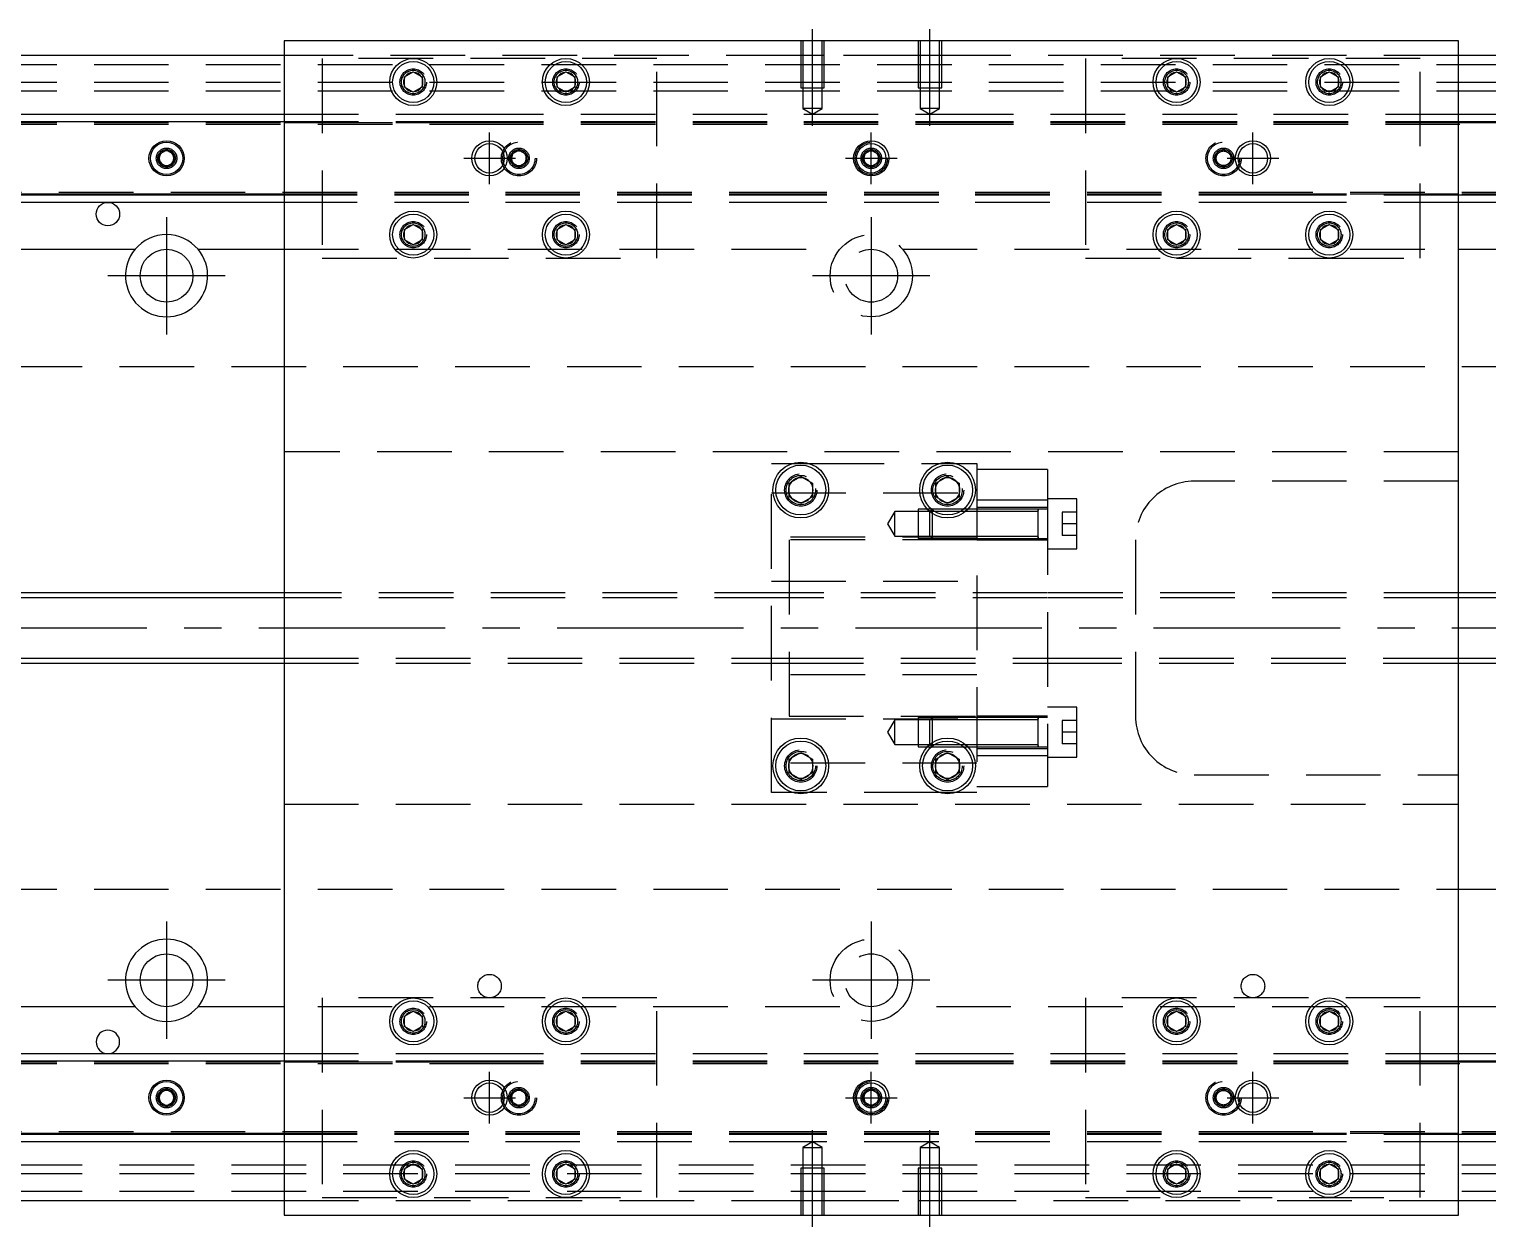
# Model space of a CAD drawing. Extents: x -12 to 911, y -280 to 102.
# Drawn here: x 236.6 to 485, y -102 to 102 of the extents above; entities that cross this region are included whole.
import ezdxf

# ---------------------------------------------------------------- set-up
doc = ezdxf.new("R2010")
doc.units = 0
doc.linetypes.add('CENTER', pattern=[50.8, 31.75, -6.35, 6.35, -6.35])
doc.linetypes.add('DASHED', pattern=[19.05, 12.7, -6.35])
doc.layers.get('0').update_dxf_attribs({"linetype": 'CONTINUOUS'})
doc.layers.add('CENTER', color=1, linetype='CENTER')

msp = doc.modelspace()

# ---------------------------------------------------------------- linework, layer by layer
at = {"color": 7, "linetype": 'CONTINUOUS'}
for p, q in [((480, 100), (280, 100)), ((280, 100), (280, -100)), ((480, -100), (480, 100)), ((280, 97.5), (0, 97.5)), ((760, 97.5), (480, 97.5)), ((300.5, 93.866026), (302, 94.73205)), ((302, 94.73205), (303.5, 93.866026)), ((326.5, 93.866026), (328, 94.73205)), ((328, 94.73205), (329.5, 93.866026)), ((430.5, 93.866026), (432, 94.73205)), ((432, 94.73205), (433.5, 93.866026)), ((456.5, 93.866026), (458, 94.73205)), ((458, 94.73205), (459.5, 93.866026)), ((300.5, 92.133974), (300.5, 93.866026)), ((302, 91.26795), (300.5, 92.133974)), ((303.5, 92.133974), (302, 91.26795)), ((303.5, 93.866026), (303.5, 92.133974)), ((326.5, 92.133974), (326.5, 93.866026)), ((328, 91.26795), (326.5, 92.133974)), ((329.5, 92.133974), (328, 91.26795)), ((329.5, 93.866026), (329.5, 92.133974)), ((430.5, 92.133974), (430.5, 93.866026)), ((432, 91.26795), (430.5, 92.133974)), ((433.5, 92.133974), (432, 91.26795)), ((433.5, 93.866026), (433.5, 92.133974)), ((456.5, 92.133974), (456.5, 93.866026)), ((458, 91.26795), (456.5, 92.133974)), ((459.5, 92.133974), (458, 91.26795)), ((459.5, 93.866026), (459.5, 92.133974)), ((0, 87.5), (280, 87.5)), ((480, 87.5), (760, 87.5)), ((0, 86.247728), (280, 86.247728)), ((480, 86.247728), (760, 86.247728)), ((258.75, 80.721688), (260, 81.443376)), ((258.75, 79.278312), (258.75, 80.721688)), ((260, 81.443376), (261.25, 80.721688)), ((261.25, 80.721688), (261.25, 79.278312)), ((260, 78.556624), (258.75, 79.278312)), ((261.25, 79.278312), (260, 78.556624)), ((280, 73.752272), (0, 73.752272)), ((280, 72.5), (0, 72.5)), ((760, 73.752272), (480, 73.752272)), ((760, 72.5), (480, 72.5)), ((300.5, 67.866026), (302, 68.73205)), ((300.5, 66.133974), (300.5, 67.866026)), ((302, 68.73205), (303.5, 67.866026)), ((303.5, 67.866026), (303.5, 66.133974)), ((326.5, 67.866026), (328, 68.73205)), ((326.5, 66.133974), (326.5, 67.866026)), ((328, 68.73205), (329.5, 67.866026)), ((329.5, 67.866026), (329.5, 66.133974)), ((430.5, 67.866026), (432, 68.73205)), ((430.5, 66.133974), (430.5, 67.866026)), ((432, 68.73205), (433.5, 67.866026)), ((433.5, 67.866026), (433.5, 66.133974)), ((456.5, 67.866026), (458, 68.73205)), ((456.5, 66.133974), (456.5, 67.866026)), ((458, 68.73205), (459.5, 67.866026)), ((459.5, 67.866026), (459.5, 66.133974)), ((302, 65.26795), (300.5, 66.133974)), ((303.5, 66.133974), (302, 65.26795)), ((328, 65.26795), (326.5, 66.133974)), ((329.5, 66.133974), (328, 65.26795)), ((432, 65.26795), (430.5, 66.133974)), ((433.5, 66.133974), (432, 65.26795)), ((458, 65.26795), (456.5, 66.133974)), ((459.5, 66.133974), (458, 65.26795)), ((145.361903, 64.5), (254.638097, 64.5)), ((265.361903, 64.5), (280, 64.5)), ((480, 64.5), (494.638097, 64.5)), ((366, 24.6547), (368, 25.809402)), ((368, 25.809402), (370, 24.6547)), ((391, 24.6547), (393, 25.809402)), ((393, 25.809402), (395, 24.6547)), ((366, 22.3453), (366, 24.6547)), ((370, 24.6547), (370, 22.3453)), ((391, 22.3453), (391, 24.6547)), ((395, 24.6547), (395, 22.3453)), ((368, 21.190598), (366, 22.3453)), ((370, 22.3453), (368, 21.190598)), ((393, 21.190598), (391, 22.3453)), ((395, 22.3453), (393, 21.190598)), ((408.4, 15.253516), (408.4, 15.254372)), ((280, 6), (60.5, 6)), ((705, 6), (480, 6)), ((60.5, -6), (280, -6)), ((480, -6), (705, -6)), ((408.4, -15.65352), (408.4, -15.253516)), ((408.4, -20.253526), (408.4, -19.85352)), ((366, -22.3453), (368, -21.190598)), ((366, -24.6547), (366, -22.3453)), ((368, -21.190598), (370, -22.3453)), ((370, -22.3453), (370, -24.6547)), ((391, -22.3453), (393, -21.190598)), ((391, -24.6547), (391, -22.3453)), ((393, -21.190598), (395, -22.3453)), ((395, -22.3453), (395, -24.6547)), ((368, -25.809402), (366, -24.6547)), ((370, -24.6547), (368, -25.809402)), ((393, -25.809402), (391, -24.6547)), ((395, -24.6547), (393, -25.809402)), ((254.638097, -64.5), (145.361903, -64.5)), ((280, -64.5), (265.361903, -64.5)), ((494.638097, -64.5), (480, -64.5)), ((300.5, -66.133974), (302, -65.26795)), ((300.5, -67.866026), (300.5, -66.133974)), ((302, -65.26795), (303.5, -66.133974)), ((303.5, -66.133974), (303.5, -67.866026)), ((326.5, -66.133974), (328, -65.26795)), ((326.5, -67.866026), (326.5, -66.133974)), ((328, -65.26795), (329.5, -66.133974)), ((329.5, -66.133974), (329.5, -67.866026)), ((430.5, -66.133974), (432, -65.26795)), ((430.5, -67.866026), (430.5, -66.133974)), ((432, -65.26795), (433.5, -66.133974)), ((433.5, -66.133974), (433.5, -67.866026)), ((456.5, -66.133974), (458, -65.26795)), ((456.5, -67.866026), (456.5, -66.133974)), ((458, -65.26795), (459.5, -66.133974)), ((459.5, -66.133974), (459.5, -67.866026)), ((302, -68.73205), (300.5, -67.866026)), ((303.5, -67.866026), (302, -68.73205)), ((328, -68.73205), (326.5, -67.866026)), ((329.5, -67.866026), (328, -68.73205)), ((432, -68.73205), (430.5, -67.866026)), ((433.5, -67.866026), (432, -68.73205)), ((458, -68.73205), (456.5, -67.866026)), ((459.5, -67.866026), (458, -68.73205)), ((0, -72.5), (280, -72.5)), ((0, -73.752272), (280, -73.752272)), ((480, -72.5), (760, -72.5)), ((480, -73.752272), (760, -73.752272)), ((258.75, -79.278312), (260, -78.556624)), ((258.75, -80.721688), (258.75, -79.278312)), ((260, -78.556624), (261.25, -79.278312)), ((261.25, -79.278312), (261.25, -80.721688)), ((260, -81.443376), (258.75, -80.721688)), ((261.25, -80.721688), (260, -81.443376)), ((280, -86.247728), (0, -86.247728)), ((760, -86.247728), (480, -86.247728)), ((280, -87.5), (0, -87.5)), ((760, -87.5), (480, -87.5)), ((300.5, -92.133974), (302, -91.26795)), ((302, -91.26795), (303.5, -92.133974)), ((326.5, -92.133974), (328, -91.26795)), ((328, -91.26795), (329.5, -92.133974)), ((430.5, -92.133974), (432, -91.26795)), ((432, -91.26795), (433.5, -92.133974)), ((456.5, -92.133974), (458, -91.26795)), ((458, -91.26795), (459.5, -92.133974)), ((300.5, -93.866026), (300.5, -92.133974)), ((302, -94.73205), (300.5, -93.866026)), ((303.5, -93.866026), (302, -94.73205)), ((303.5, -92.133974), (303.5, -93.866026)), ((326.5, -93.866026), (326.5, -92.133974)), ((328, -94.73205), (326.5, -93.866026)), ((329.5, -93.866026), (328, -94.73205)), ((329.5, -92.133974), (329.5, -93.866026)), ((430.5, -93.866026), (430.5, -92.133974)), ((432, -94.73205), (430.5, -93.866026)), ((433.5, -93.866026), (432, -94.73205)), ((433.5, -92.133974), (433.5, -93.866026)), ((456.5, -93.866026), (456.5, -92.133974)), ((458, -94.73205), (456.5, -93.866026)), ((459.5, -93.866026), (458, -94.73205)), ((459.5, -92.133974), (459.5, -93.866026)), ((0, -97.5), (280, -97.5)), ((480, -97.5), (760, -97.5)), ((280, -100), (480, -100))]:
    msp.add_line(p, q, dxfattribs=at)
at = {"color": 3, "linetype": 'DASHED'}
for p, q in [((368.000006, 100), (368.000006, 92)), ((368.35, 100), (368.35, 92)), ((371.65, 92), (371.65, 100)), ((371.999994, 92), (371.999994, 100)), ((388.000006, 100), (388.000006, 92)), ((388.35, 100), (388.35, 92)), ((391.65, 92), (391.65, 100)), ((391.999994, 92), (391.999994, 100)), ((368.000006, 97.5), (280, 97.5)), ((286.5, 97), (286.5, 63)), ((343.5, 97), (286.5, 97)), ((343.5, 63), (343.5, 97)), ((371.999994, 97.5), (368.000006, 97.5)), ((388.000006, 97.5), (371.999994, 97.5)), ((391.999994, 97.5), (388.000006, 97.5)), ((480, 97.5), (391.999994, 97.5)), ((473.5, 97), (416.5, 97)), ((416.5, 97), (416.5, 63)), ((473.5, 63), (473.5, 97)), ((0, 96), (760, 96)), ((0, 93), (760, 93)), ((300, 93), (300.030168, 93.346066)), ((329.973226, 93.326156), (330, 93)), ((368.000006, 92), (371.999994, 92)), ((368.35, 92), (368.35, 88.5)), ((371.65, 88.5), (371.65, 92)), ((388.000006, 92), (391.999994, 92)), ((388.35, 92), (388.35, 88.5)), ((391.65, 88.5), (391.65, 92)), ((433.973226, 93.326156), (434, 93)), ((456, 93), (456.030168, 93.346066)), ((0, 91.5), (760, 91.5)), ((280, 87.5), (311.5, 87.5)), ((311.5, 87.5), (368.5, 87.5)), ((371.65, 88.5), (368.35, 88.5)), ((368.35, 88.5), (370, 87.547372)), ((368.5, 87.5), (391.5, 87.5)), ((370, 87.547372), (371.65, 88.5)), ((391.65, 88.5), (388.35, 88.5)), ((388.35, 88.5), (390, 87.547372)), ((390, 87.547372), (391.65, 88.5)), ((391.5, 87.5), (448.5, 87.5)), ((448.5, 87.5), (480, 87.5)), ((0, 86.1147), (280, 86.1147)), ((0, 86.1), (311.5, 86.1)), ((0, 85.8), (311.5, 85.8)), ((280, 86.247728), (311.5, 86.247728)), ((280, 86.1147), (311.5, 86.1147)), ((311.5, 86.247728), (368.5, 86.247728)), ((311.5, 86.1147), (368.5, 86.1147)), ((311.5, 86.1), (368.5, 86.1)), ((311.5, 86.1), (368.5, 86.1)), ((311.5, 85.8), (368.5, 85.8)), ((311.5, 85.8), (368.5, 85.8)), ((368.5, 86.247728), (391.5, 86.247728)), ((368.5, 86.1147), (391.5, 86.1147)), ((368.5, 86.1), (391.5, 86.1)), ((368.5, 85.8), (391.5, 85.8)), ((391.5, 86.247728), (448.5, 86.247728)), ((391.5, 86.1147), (448.5, 86.1147)), ((391.5, 86.1), (448.5, 86.1)), ((391.5, 86.1), (448.5, 86.1)), ((391.5, 85.8), (448.5, 85.8)), ((391.5, 85.8), (448.5, 85.8)), ((448.5, 86.247728), (480, 86.247728)), ((448.5, 86.1147), (480, 86.1147)), ((448.5, 86.1), (760, 86.1)), ((448.5, 85.8), (760, 85.8)), ((480, 86.1147), (760, 86.1147)), ((261.477374, 80.25955), (261.5, 80)), ((318.75, 80.721688), (320, 81.443376)), ((318.75, 79.278312), (318.75, 80.721688)), ((320, 81.443376), (321.25, 80.721688)), ((321.25, 80.721688), (321.25, 79.278312)), ((321.477374, 80.25955), (321.5, 80)), ((378.75, 80.721688), (380, 81.443376)), ((378.75, 79.278312), (378.75, 80.721688)), ((380, 81.443376), (381.25, 80.721688)), ((381.25, 80.721688), (381.25, 79.278312)), ((381.477374, 80.25955), (381.5, 80)), ((438.5, 80), (438.52041, 80.24661)), ((438.75, 80.721688), (440, 81.443376)), ((438.75, 79.278312), (438.75, 80.721688)), ((440, 81.443376), (441.25, 80.721688)), ((441.25, 80.721688), (441.25, 79.278312)), ((320, 78.556624), (318.75, 79.278312)), ((321.25, 79.278312), (320, 78.556624)), ((380, 78.556624), (378.75, 79.278312)), ((381.25, 79.278312), (380, 78.556624)), ((440, 78.556624), (438.75, 79.278312)), ((441.25, 79.278312), (440, 78.556624)), ((311.5, 74.2), (0, 74.2)), ((311.5, 73.9), (0, 73.9)), ((280, 73.8853), (0, 73.8853)), ((311.5, 73.8853), (280, 73.8853)), ((311.5, 73.752272), (280, 73.752272)), ((311.5, 72.5), (280, 72.5)), ((368.5, 74.2), (311.5, 74.2)), ((368.5, 73.9), (311.5, 73.9)), ((368.5, 73.8853), (311.5, 73.8853)), ((368.5, 73.752272), (311.5, 73.752272)), ((368.5, 72.5), (311.5, 72.5)), ((391.5, 74.2), (368.5, 74.2)), ((391.5, 73.9), (368.5, 73.9)), ((391.5, 73.8853), (368.5, 73.8853)), ((391.5, 73.752272), (368.5, 73.752272)), ((391.5, 72.5), (368.5, 72.5)), ((448.5, 74.2), (391.5, 74.2)), ((448.5, 73.9), (391.5, 73.9)), ((448.5, 73.8853), (391.5, 73.8853)), ((448.5, 73.752272), (391.5, 73.752272)), ((448.5, 72.5), (391.5, 72.5)), ((760, 74.2), (448.5, 74.2)), ((760, 73.9), (448.5, 73.9)), ((480, 73.8853), (448.5, 73.8853)), ((480, 73.752272), (448.5, 73.752272)), ((480, 72.5), (448.5, 72.5)), ((760, 73.8853), (480, 73.8853)), ((303.973226, 67.326156), (304, 67)), ((326, 67), (326.023172, 67.30356)), ((433.973226, 67.326156), (434, 67)), ((459.973226, 67.326156), (460, 67)), ((280, 64.5), (374.638098, 64.5)), ((286.5, 63), (343.5, 63)), ((385.361903, 64.5), (480, 64.5)), ((416.5, 63), (432, 63)), ((432, 63), (458, 63)), ((458, 63), (473.5, 63)), ((760, 44.5), (0, 44.5)), ((480, 30), (280, 30)), ((363, 28), (366.47931, 28)), ((363, -28), (363, 28)), ((366.47931, 28), (369.52069, 28)), ((369.52069, 28), (391.47931, 28)), ((391.47931, 28), (394.52069, 28)), ((394.52069, 28), (398, 28)), ((398, 28), (398, -28)), ((410, 27), (398, 27)), ((410, 27), (410, 21.748564)), ((480, 25), (435, 25)), ((363, 23), (398, 23)), ((370.483582, 23.786038), (370.5, 23.5)), ((395.483582, 23.786038), (395.5, 23.5)), ((388, 20.253516), (388, 15.253526)), ((389.532604, 20.253516), (388, 20.253516)), ((390.25722, 20.253516), (389.532604, 20.253516)), ((390.33547, 20.18899), (390, 19.85352)), ((390.39998, 20.253516), (390.25722, 20.253516)), ((390.4, 20.25352), (390.33547, 20.18899)), ((395.74278, 20.253516), (390.399994, 20.253516)), ((390.4, 20.25352), (390.4, 20.13808)), ((395.742786, 20.25352), (390.4, 20.25352)), ((390.4, 20.13808), (390.4, 19.524764)), ((396.467396, 20.253516), (395.74278, 20.253516)), ((396.467402, 20.25352), (395.742786, 20.25352)), ((398, 20.253516), (396.467396, 20.253516)), ((398, 20.25352), (396.467402, 20.25352)), ((410, 21.748564), (398, 21.748564)), ((410, 20.50352), (398, 20.50352)), ((408.405, 20.25352), (398.00002, 20.25352)), ((410, 20.25352), (408.395, 20.25352)), ((408.4, 19.996122), (408.4, 20.25352)), ((408.4, 20.25352), (408.4, 19.996072)), ((408.4, 15.51097), (408.4, 19.996122)), ((415, 22.00352), (410, 22.00352)), ((410, 21.748564), (410, -21.748564)), ((415, 13.50352), (415, 22.00352)), ((384, 19.85352), (382.787564, 17.75352)), ((382.787564, 17.75352), (384, 15.65352)), ((384, 15.65352), (384, 19.85352)), ((388, 19.85352), (384, 19.85352)), ((389.99998, 19.85352), (388, 19.85352)), ((390, 19.81727), (390, 19.85352)), ((390.816954, 19.85352), (390, 19.85352)), ((390, 15.65352), (390, 19.81727)), ((390.4, 19.524764), (390.4, 15.25352)), ((395.183046, 19.85352), (390.816954, 19.85352)), ((396.04396, 19.85352), (395.183046, 19.85352)), ((398, 19.85352), (396.04396, 19.85352)), ((408.4, 19.85352), (398.00002, 19.85352)), ((412.5, 19.75352), (412.5, 17.75352)), ((415, 19.75352), (412.5, 19.75352)), ((412.5, 17.75352), (412.5, 15.75352)), ((415, 17.75352), (412.5, 17.75352)), ((398, 15.5), (363, 15.5)), ((366, 15), (366, -15)), ((398, 15), (366, 15)), ((384, 15.65352), (388, 15.65352)), ((388, 15.65352), (389.99998, 15.65352)), ((388, 15.253526), (390.39998, 15.253526)), ((390, 15.65352), (390.4, 15.25352)), ((390, 15.65352), (398, 15.65352)), ((390.4, 15.253526), (398, 15.253526)), ((390.4, 15.25352), (398, 15.25352)), ((398, 15.00352), (410, 15.00352)), ((398.00002, 15.65352), (408.4, 15.65352)), ((398.00002, 15.25352), (408.405, 15.25352)), ((408.395, 15.25352), (410, 15.25352)), ((408.4, 15.510988), (408.4, 15.25352)), ((408.4, 15.25352), (408.4, 15.51097)), ((415, 15.75352), (412.5, 15.75352)), ((425, 15), (425, -15)), ((410, 13.50352), (415, 13.50352)), ((363, 8), (398, 8)), ((365.99998, 6), (280, 6)), ((365.99998, 5.125), (280, 5.125)), ((410, 6), (366, 6)), ((410, 5.125), (366, 5.125)), ((480, 6), (410.00002, 6)), ((480, 5.125), (410.00002, 5.125)), ((280, -5.125), (365.99998, -5.125)), ((280, -6), (365.99998, -6)), ((366, -5.125), (410, -5.125)), ((366, -6), (410, -6)), ((410.00002, -5.125), (480, -5.125)), ((410.00002, -6), (480, -6)), ((398, -8), (363, -8)), ((415, -13.50352), (410, -13.50352)), ((415, -22.00352), (415, -13.50352)), ((363, -15.5), (398, -15.5)), ((366, -15), (398, -15)), ((384, -15.65352), (382.787564, -17.75352)), ((384, -19.85352), (384, -15.65352)), ((388, -15.65352), (384, -15.65352)), ((388, -15.253526), (388, -20.253516)), ((390.39998, -15.253526), (388, -15.253526)), ((389.99998, -15.65352), (388, -15.65352)), ((390.4, -15.25352), (390, -15.65352)), ((390, -19.81727), (390, -15.65352)), ((398, -15.65352), (390, -15.65352)), ((390.4, -15.25352), (390.4, -19.524764)), ((398, -15.25352), (390.4, -15.25352)), ((398, -15.253526), (390.4, -15.253526)), ((410, -15.00352), (398, -15.00352)), ((408.405, -15.25352), (398.00002, -15.25352)), ((408.4, -15.65352), (398.00002, -15.65352)), ((410, -15.25352), (408.395, -15.25352)), ((408.4, -15.51092), (408.4, -15.25352)), ((408.4, -15.25352), (408.4, -15.51097)), ((408.4, -19.996072), (408.4, -15.51092)), ((412.5, -15.75352), (412.5, -17.75352)), ((415, -15.75352), (412.5, -15.75352)), ((382.787564, -17.75352), (384, -19.85352)), ((384, -19.85352), (388, -19.85352)), ((388, -19.85352), (389.99998, -19.85352)), ((390, -19.85352), (390, -19.81727)), ((390, -19.85352), (390.816954, -19.85352)), ((390, -19.85352), (390.33547, -20.18899)), ((390.4, -19.524764), (390.4, -20.13808)), ((390.816954, -19.85352), (395.183046, -19.85352)), ((395.183046, -19.85352), (396.04396, -19.85352)), ((396.04396, -19.85352), (398, -19.85352)), ((398.00002, -19.85352), (408.4, -19.85352)), ((412.5, -17.75352), (412.5, -19.75352)), ((415, -17.75352), (412.5, -17.75352)), ((415, -19.75352), (412.5, -19.75352)), ((388, -20.253516), (389.532604, -20.253516)), ((389.532604, -20.253516), (390.25722, -20.253516)), ((390.25722, -20.253516), (390.39998, -20.253516)), ((390.33547, -20.18899), (390.4, -20.25352)), ((390.399994, -20.253516), (395.74278, -20.253516)), ((390.4, -20.13808), (390.4, -20.25352)), ((390.4, -20.25352), (395.742786, -20.25352)), ((395.74278, -20.253516), (396.467396, -20.253516)), ((395.742786, -20.25352), (396.467402, -20.25352)), ((396.467396, -20.253516), (398, -20.253516)), ((396.467402, -20.25352), (398, -20.25352)), ((398, -20.50352), (410, -20.50352)), ((410, -21.748564), (398, -21.748564)), ((410, -21.748564), (398, -21.748564)), ((398.00002, -20.25352), (408.405, -20.25352)), ((408.395, -20.25352), (410, -20.25352)), ((408.4, -19.996054), (408.4, -20.25352)), ((408.4, -20.25352), (408.4, -19.996072)), ((410, -21.748564), (410, -27)), ((410, -22.00352), (415, -22.00352)), ((398, -23), (363, -23)), ((365.5, -23.5), (365.518502, -23.196412)), ((390.5, -23.5), (390.518502, -23.196412)), ((398, -27), (410, -27)), ((435, -25), (480, -25)), ((366.47931, -28), (363, -28)), ((369.52069, -28), (366.47931, -28)), ((391.47931, -28), (369.52069, -28)), ((394.52069, -28), (391.47931, -28)), ((398, -28), (394.52069, -28)), ((280, -30), (480, -30)), ((0, -44.5), (760, -44.5)), ((374.638098, -64.5), (280, -64.5)), ((343.5, -63), (286.5, -63)), ((286.5, -63), (286.5, -97)), ((343.5, -97), (343.5, -63)), ((480, -64.5), (385.361902, -64.5)), ((416.5, -63), (416.5, -97)), ((473.5, -63), (416.5, -63)), ((473.5, -97), (473.5, -63)), ((300, -67), (300.030168, -66.653934)), ((329.973226, -66.673844), (330, -67)), ((430, -67), (430.023172, -66.69644)), ((456, -67), (456.030168, -66.653934)), ((0, -73.8853), (280, -73.8853)), ((0, -73.9), (311.5, -73.9)), ((0, -74.2), (311.5, -74.2)), ((280, -72.5), (311.5, -72.5)), ((280, -73.752272), (311.5, -73.752272)), ((280, -73.8853), (311.5, -73.8853)), ((311.5, -72.5), (368.5, -72.5)), ((311.5, -73.752272), (368.5, -73.752272)), ((311.5, -73.8853), (368.5, -73.8853)), ((311.5, -73.9), (368.5, -73.9)), ((311.5, -74.2), (368.5, -74.2)), ((368.5, -72.5), (391.5, -72.5)), ((368.5, -73.752272), (391.5, -73.752272)), ((368.5, -73.8853), (391.5, -73.8853)), ((368.5, -73.9), (391.5, -73.9)), ((368.5, -74.2), (391.5, -74.2)), ((391.5, -72.5), (448.5, -72.5)), ((391.5, -73.752272), (448.5, -73.752272)), ((391.5, -73.8853), (448.5, -73.8853)), ((391.5, -73.9), (448.5, -73.9)), ((391.5, -74.2), (448.5, -74.2)), ((448.5, -72.5), (480, -72.5)), ((448.5, -73.752272), (480, -73.752272)), ((448.5, -73.8853), (480, -73.8853)), ((448.5, -73.9), (760, -73.9)), ((448.5, -74.2), (760, -74.2)), ((480, -73.8853), (760, -73.8853)), ((318.75, -79.278312), (320, -78.556624)), ((318.75, -80.721688), (318.75, -79.278312)), ((320, -78.556624), (321.25, -79.278312)), ((321.25, -79.278312), (321.25, -80.721688)), ((378.75, -79.278312), (380, -78.556624)), ((378.75, -80.721688), (378.75, -79.278312)), ((380, -78.556624), (381.25, -79.278312)), ((381.25, -79.278312), (381.25, -80.721688)), ((438.75, -79.278312), (440, -78.556624)), ((438.75, -80.721688), (438.75, -79.278312)), ((440, -78.556624), (441.25, -79.278312)), ((441.25, -79.278312), (441.25, -80.721688)), ((258.5, -80), (258.516134, -79.78059)), ((318.5, -80), (318.516134, -79.78059)), ((320, -81.443376), (318.75, -80.721688)), ((321.25, -80.721688), (320, -81.443376)), ((378.5, -80), (378.516134, -79.78059)), ((380, -81.443376), (378.75, -80.721688)), ((381.25, -80.721688), (380, -81.443376)), ((438.5, -80), (438.52041, -79.75339)), ((440, -81.443376), (438.75, -80.721688)), ((441.25, -80.721688), (440, -81.443376)), ((311.5, -85.8), (0, -85.8)), ((311.5, -86.1), (0, -86.1)), ((280, -86.1147), (0, -86.1147)), ((311.5, -86.1147), (280, -86.1147)), ((311.5, -86.247728), (280, -86.247728)), ((368.5, -85.8), (311.5, -85.8)), ((368.5, -85.8), (311.5, -85.8)), ((368.5, -86.1), (311.5, -86.1)), ((368.5, -86.1), (311.5, -86.1)), ((368.5, -86.1147), (311.5, -86.1147)), ((368.5, -86.247728), (311.5, -86.247728)), ((391.5, -85.8), (368.5, -85.8)), ((391.5, -86.1), (368.5, -86.1)), ((391.5, -86.1147), (368.5, -86.1147)), ((391.5, -86.247728), (368.5, -86.247728)), ((448.5, -85.8), (391.5, -85.8)), ((448.5, -85.8), (391.5, -85.8)), ((448.5, -86.1), (391.5, -86.1)), ((448.5, -86.1), (391.5, -86.1)), ((448.5, -86.1147), (391.5, -86.1147)), ((448.5, -86.247728), (391.5, -86.247728)), ((760, -85.8), (448.5, -85.8)), ((760, -86.1), (448.5, -86.1)), ((480, -86.1147), (448.5, -86.1147)), ((480, -86.247728), (448.5, -86.247728)), ((760, -86.1147), (480, -86.1147)), ((311.5, -87.5), (280, -87.5)), ((368.5, -87.5), (311.5, -87.5)), ((370, -87.547372), (368.35, -88.5)), ((368.35, -88.5), (370, -88.5)), ((368.35, -88.5), (368.35, -92)), ((391.5, -87.5), (368.5, -87.5)), ((371.65, -88.5), (370, -87.547372)), ((370, -88.5), (371.65, -88.5)), ((371.65, -92), (371.65, -88.5)), ((390, -87.547372), (388.35, -88.5)), ((388.35, -88.5), (390, -88.5)), ((388.35, -88.5), (388.35, -92)), ((391.65, -88.5), (390, -87.547372)), ((390, -88.5), (391.65, -88.5)), ((448.5, -87.5), (391.5, -87.5)), ((391.65, -92), (391.65, -88.5)), ((480, -87.5), (448.5, -87.5)), ((760, -91.5), (0, -91.5)), ((760, -93), (0, -93)), ((303.973226, -92.673844), (304, -93)), ((329.973226, -92.673844), (330, -93)), ((371.999994, -92), (368.000006, -92)), ((368.000006, -92), (368.000006, -100)), ((368.35, -92), (368.35, -100)), ((371.65, -100), (371.65, -92)), ((371.999994, -100), (371.999994, -92)), ((391.999994, -92), (388.000006, -92)), ((388.000006, -92), (388.000006, -100)), ((388.35, -92), (388.35, -100)), ((391.65, -100), (391.65, -92)), ((391.999994, -100), (391.999994, -92)), ((430, -93), (430.023172, -92.69644)), ((459.973226, -92.673844), (460, -93)), ((760, -96), (0, -96)), ((280, -97.5), (368.000006, -97.5)), ((286.5, -97), (343.5, -97)), ((368.000006, -97.5), (371.999994, -97.5)), ((371.999994, -97.5), (388.000006, -97.5)), ((388.000006, -97.5), (391.999994, -97.5)), ((391.999994, -97.5), (480, -97.5)), ((416.5, -97), (473.5, -97))]:
    msp.add_line(p, q, dxfattribs=at)
at = {"color": 3, "linetype": 'CONTINUOUS'}
for p, q in [((280, 5.125), (60.5, 5.125)), ((705, 5.125), (480, 5.125)), ((60.5, -5.125), (280, -5.125)), ((480, -5.125), (705, -5.125))]:
    msp.add_line(p, q, dxfattribs=at)
at = {"color": 7, "linetype": 'CONTINUOUS'}
for centre, radius in [((302, 93), 4), ((328, 93), 4), ((432, 93), 4), ((458, 93), 4), ((302, 93), 3.5), ((328, 93), 3.5), ((432, 93), 3.5), ((458, 93), 3.5), ((260, 80), 3), ((260, 80), 2.75), ((315, 80), 2.5), ((380, 80), 3), ((380, 80), 2.5), ((445, 80), 2.5), ((250, 70.5), 2), ((302, 67), 4), ((302, 67), 3.5), ((328, 67), 4), ((328, 67), 3.5), ((432, 67), 4), ((432, 67), 3.5), ((458, 67), 4), ((458, 67), 3.5), ((260, 60), 4.5), ((368, 23.5), 4.75), ((368, 23.5), 4.25), ((393, 23.5), 4.75), ((393, 23.5), 4.25), ((368, -23.5), 4.75), ((368, -23.5), 4.25), ((393, -23.5), 4.75), ((393, -23.5), 4.25), ((260, -60), 4.5), ((302, -67), 4), ((302, -67), 3.5), ((328, -67), 4), ((328, -67), 3.5), ((432, -67), 4), ((432, -67), 3.5), ((458, -67), 4), ((458, -67), 3.5), ((260, -80), 3), ((380, -80), 3), ((260, -80), 2.75), ((315, -80), 2.5), ((380, -80), 2.5), ((445, -80), 2.5), ((302, -93), 4), ((328, -93), 4), ((432, -93), 4), ((458, -93), 4), ((302, -93), 3.5), ((328, -93), 3.5), ((432, -93), 3.5), ((458, -93), 3.5)]:
    msp.add_circle(centre, radius, dxfattribs=at)
at = {"color": 3, "linetype": 'DASHED'}
for centre, radius in [((302, 93), 2.25), ((302, 93), 2), ((328, 93), 2.25), ((328, 93), 2), ((432, 93), 2.25), ((432, 93), 2), ((458, 93), 2.25), ((458, 93), 2), ((320, 80), 3), ((320, 80), 2.75), ((380, 80), 2.75), ((440, 80), 3), ((440, 80), 2.75), ((260, 80), 1.75), ((260, 80), 1.5), ((320, 80), 1.75), ((320, 80), 1.5), ((380, 80), 1.75), ((380, 80), 1.5), ((440, 80), 1.75), ((440, 80), 1.5), ((440, 80), 1.25), ((302, 67), 2.25), ((302, 67), 2), ((328, 67), 2.25), ((328, 67), 2), ((432, 67), 2.25), ((432, 67), 2), ((458, 67), 2.25), ((458, 67), 2), ((380, 60), 7), ((380, 60), 4.5), ((368, 23.5), 2.75), ((368, 23.5), 2.5), ((393, 23.5), 2.75), ((393, 23.5), 2.5), ((368, -23.5), 2.75), ((368, -23.5), 2.5), ((393, -23.5), 2.75), ((393, -23.5), 2.5), ((380, -60), 7), ((380, -60), 4.5), ((315, -61), 2), ((445, -61), 2), ((302, -67), 2.25), ((302, -67), 2), ((328, -67), 2.25), ((328, -67), 2), ((432, -67), 2.25), ((432, -67), 2), ((458, -67), 2.25), ((458, -67), 2), ((320, -80), 3), ((440, -80), 3), ((260, -80), 1.75), ((260, -80), 1.5), ((320, -80), 2.75), ((320, -80), 1.75), ((320, -80), 1.5), ((380, -80), 2.75), ((380, -80), 1.75), ((380, -80), 1.5), ((440, -80), 2.75), ((440, -80), 1.75), ((440, -80), 1.5), ((440, -80), 1.25), ((302, -93), 2.25), ((302, -93), 2), ((328, -93), 2.25), ((328, -93), 2), ((432, -93), 2.25), ((432, -93), 2), ((458, -93), 2.25), ((458, -93), 2)]:
    msp.add_circle(centre, radius, dxfattribs=at)
at = {"color": 3, "linetype": 'CONTINUOUS'}
for centre in [(315, 80), (445, 80), (315, -80), (445, -80)]:
    msp.add_circle(centre, 3, dxfattribs=at)
at = {"color": 7, "linetype": 'CONTINUOUS'}
for centre, radius, start, end in [((302, 93), 1.65, 95.380023, 144.619977), ((302, 93), 1.65, 84.619977, 95.380023), ((302, 93), 1.65, 35.380023, 84.619977), ((328, 93), 1.65, 95.380023, 144.619977), ((328, 93), 1.65, 84.619977, 95.380023), ((328, 93), 1.65, 35.380023, 84.619977), ((432, 93), 1.65, 95.380023, 144.619977), ((432, 93), 1.65, 84.619977, 95.380023), ((432, 93), 1.65, 35.380023, 84.619977), ((458, 93), 1.65, 95.380023, 144.619977), ((458, 93), 1.65, 84.619977, 95.380023), ((458, 93), 1.65, 35.380023, 84.619977), ((302, 93), 1.65, 155.380023, 180), ((302, 93), 1.65, 180, 204.619977), ((302, 93), 1.65, 144.619977, 155.380023), ((302, 93), 1.65, 204.619977, 215.380023), ((302, 93), 1.65, 215.380023, 264.619977), ((302, 93), 1.65, 275.380023, 324.619977), ((302, 93), 1.65, 24.619977, 35.380023), ((302, 93), 1.65, 324.619977, 335.380023), ((302, 93), 1.65, 335.380023, 24.619977), ((328, 93), 1.65, 155.380023, 180), ((328, 93), 1.65, 180, 204.619977), ((328, 93), 1.65, 144.619977, 155.380023), ((328, 93), 1.65, 204.619977, 215.380023), ((328, 93), 1.65, 215.380023, 264.619977), ((328, 93), 1.65, 275.380023, 324.619977), ((328, 93), 1.65, 24.619977, 35.380023), ((328, 93), 1.65, 324.619977, 335.380023), ((328, 93), 1.65, 335.380023, 24.619977), ((432, 93), 1.65, 155.380023, 180), ((432, 93), 1.65, 180, 204.619977), ((432, 93), 1.65, 144.619977, 155.380023), ((432, 93), 1.65, 204.619977, 215.380023), ((432, 93), 1.65, 215.380023, 264.619977), ((432, 93), 1.65, 275.380023, 324.619977), ((432, 93), 1.65, 24.619977, 35.380023), ((432, 93), 1.65, 324.619977, 335.380023), ((432, 93), 1.65, 335.380023, 24.619977), ((458, 93), 1.65, 155.380023, 180), ((458, 93), 1.65, 180, 204.619977), ((458, 93), 1.65, 144.619977, 155.380023), ((458, 93), 1.65, 204.619977, 215.380023), ((458, 93), 1.65, 215.380023, 264.619977), ((458, 93), 1.65, 275.380023, 324.619977), ((458, 93), 1.65, 24.619977, 35.380023), ((458, 93), 1.65, 324.619977, 335.380023), ((458, 93), 1.65, 335.380023, 24.619977), ((302, 93), 1.65, 264.619977, 275.380023), ((328, 93), 1.65, 264.619977, 275.380023), ((432, 93), 1.65, 264.619977, 275.380023), ((458, 93), 1.65, 264.619977, 275.380023), ((260, 80), 1.25, 120, 180), ((260, 80), 1.25, 180, 240), ((260, 80), 1.25, 60, 120), ((260, 80), 1.25, 0, 60), ((260, 80), 1.25, 300, 0), ((260, 80), 1.25, 240, 300), ((302, 67), 1.65, 155.380023, 180), ((302, 67), 1.65, 144.619977, 155.380023), ((302, 67), 1.65, 95.380023, 144.619977), ((302, 67), 1.65, 84.619977, 95.380023), ((302, 67), 1.65, 35.380023, 84.619977), ((302, 67), 1.65, 24.619977, 35.380023), ((302, 67), 1.65, 335.380023, 24.619977), ((328, 67), 1.65, 155.380023, 180), ((328, 67), 1.65, 144.619977, 155.380023), ((328, 67), 1.65, 95.380023, 144.619977), ((328, 67), 1.65, 84.619977, 95.380023), ((328, 67), 1.65, 35.380023, 84.619977), ((328, 67), 1.65, 24.619977, 35.380023), ((328, 67), 1.65, 335.380023, 24.619977), ((432, 67), 1.65, 155.380023, 180), ((432, 67), 1.65, 144.619977, 155.380023), ((432, 67), 1.65, 95.380023, 144.619977), ((432, 67), 1.65, 84.619977, 95.380023), ((432, 67), 1.65, 35.380023, 84.619977), ((432, 67), 1.65, 24.619977, 35.380023), ((432, 67), 1.65, 335.380023, 24.619977), ((458, 67), 1.65, 155.380023, 180), ((458, 67), 1.65, 144.619977, 155.380023), ((458, 67), 1.65, 95.380023, 144.619977), ((458, 67), 1.65, 84.619977, 95.380023), ((458, 67), 1.65, 35.380023, 84.619977), ((458, 67), 1.65, 24.619977, 35.380023), ((458, 67), 1.65, 335.380023, 24.619977), ((260, 60), 7, 40.005201, 139.994799), ((302, 67), 1.65, 180, 204.619977), ((302, 67), 1.65, 204.619977, 215.380023), ((302, 67), 1.65, 215.380023, 264.619977), ((302, 67), 1.65, 264.619977, 275.380023), ((302, 67), 1.65, 275.380023, 324.619977), ((302, 67), 1.65, 324.619977, 335.380023), ((328, 67), 1.65, 180, 204.619977), ((328, 67), 1.65, 204.619977, 215.380023), ((328, 67), 1.65, 215.380023, 264.619977), ((328, 67), 1.65, 264.619977, 275.380023), ((328, 67), 1.65, 275.380023, 324.619977), ((328, 67), 1.65, 324.619977, 335.380023), ((432, 67), 1.65, 180, 204.619977), ((432, 67), 1.65, 204.619977, 215.380023), ((432, 67), 1.65, 215.380023, 264.619977), ((432, 67), 1.65, 264.619977, 275.380023), ((432, 67), 1.65, 275.380023, 324.619977), ((432, 67), 1.65, 324.619977, 335.380023), ((458, 67), 1.65, 180, 204.619977), ((458, 67), 1.65, 204.619977, 215.380023), ((458, 67), 1.65, 215.380023, 264.619977), ((458, 67), 1.65, 264.619977, 275.380023), ((458, 67), 1.65, 275.380023, 324.619977), ((458, 67), 1.65, 324.619977, 335.380023), ((260, 60), 7, 139.994799, 40.005201), ((368, 23.5), 2.1, 137.75279, 162.24721), ((368, 23.5), 2.1, 102.24721, 137.75279), ((368, 23.5), 2.1, 77.75279, 102.24721), ((368, 23.5), 2.1, 42.24721, 77.75279), ((368, 23.5), 2.1, 17.75279, 42.24721), ((393, 23.5), 2.1, 137.75279, 162.24721), ((393, 23.5), 2.1, 102.24721, 137.75279), ((393, 23.5), 2.1, 77.75279, 102.24721), ((393, 23.5), 2.1, 42.24721, 77.75279), ((393, 23.5), 2.1, 17.75279, 42.24721), ((368, 23.5), 2.1, 162.24721, 180), ((368, 23.5), 2.1, 180, 197.75279), ((368, 23.5), 2.1, 197.75279, 222.24721), ((368, 23.5), 2.1, 317.75279, 342.24721), ((368, 23.5), 2.1, 342.24721, 17.75279), ((393, 23.5), 2.1, 162.24721, 180), ((393, 23.5), 2.1, 180, 197.75279), ((393, 23.5), 2.1, 197.75279, 222.24721), ((393, 23.5), 2.1, 317.75279, 342.24721), ((393, 23.5), 2.1, 342.24721, 17.75279), ((368, 23.5), 2.1, 222.24721, 257.75279), ((368, 23.5), 2.1, 257.75279, 282.24721), ((368, 23.5), 2.1, 282.24721, 317.75279), ((393, 23.5), 2.1, 222.24721, 257.75279), ((393, 23.5), 2.1, 257.75279, 282.24721), ((393, 23.5), 2.1, 282.24721, 317.75279), ((368, -23.5), 2.1, 137.75279, 162.24721), ((368, -23.5), 2.1, 102.24721, 137.75279), ((368, -23.5), 2.1, 77.75279, 102.24721), ((368, -23.5), 2.1, 42.24721, 77.75279), ((368, -23.5), 2.1, 17.75279, 42.24721), ((393, -23.5), 2.1, 137.75279, 162.24721), ((393, -23.5), 2.1, 102.24721, 137.75279), ((393, -23.5), 2.1, 77.75279, 102.24721), ((393, -23.5), 2.1, 42.24721, 77.75279), ((393, -23.5), 2.1, 17.75279, 42.24721), ((368, -23.5), 2.1, 162.24721, 180), ((368, -23.5), 2.1, 180, 197.75279), ((368, -23.5), 2.1, 197.75279, 222.24721), ((368, -23.5), 2.1, 317.75279, 342.24721), ((368, -23.5), 2.1, 342.24721, 17.75279), ((393, -23.5), 2.1, 162.24721, 180), ((393, -23.5), 2.1, 180, 197.75279), ((393, -23.5), 2.1, 197.75279, 222.24721), ((393, -23.5), 2.1, 317.75279, 342.24721), ((393, -23.5), 2.1, 342.24721, 17.75279), ((368, -23.5), 2.1, 222.24721, 257.75279), ((368, -23.5), 2.1, 257.75279, 282.24721), ((368, -23.5), 2.1, 282.24721, 317.75279), ((393, -23.5), 2.1, 222.24721, 257.75279), ((393, -23.5), 2.1, 257.75279, 282.24721), ((393, -23.5), 2.1, 282.24721, 317.75279), ((260, -60), 7, 319.994799, 220.005201), ((260, -60), 7, 220.005201, 319.994799), ((302, -67), 1.65, 155.380023, 180), ((302, -67), 1.65, 180, 204.619977), ((302, -67), 1.65, 144.619977, 155.380023), ((302, -67), 1.65, 95.380023, 144.619977), ((302, -67), 1.65, 84.619977, 95.380023), ((302, -67), 1.65, 35.380023, 84.619977), ((302, -67), 1.65, 24.619977, 35.380023), ((302, -67), 1.65, 335.380023, 24.619977), ((328, -67), 1.65, 155.380023, 180), ((328, -67), 1.65, 180, 204.619977), ((328, -67), 1.65, 144.619977, 155.380023), ((328, -67), 1.65, 95.380023, 144.619977), ((328, -67), 1.65, 84.619977, 95.380023), ((328, -67), 1.65, 35.380023, 84.619977), ((328, -67), 1.65, 24.619977, 35.380023), ((328, -67), 1.65, 335.380023, 24.619977), ((432, -67), 1.65, 155.380023, 180), ((432, -67), 1.65, 180, 204.619977), ((432, -67), 1.65, 144.619977, 155.380023), ((432, -67), 1.65, 95.380023, 144.619977), ((432, -67), 1.65, 84.619977, 95.380023), ((432, -67), 1.65, 35.380023, 84.619977), ((432, -67), 1.65, 24.619977, 35.380023), ((432, -67), 1.65, 335.380023, 24.619977), ((458, -67), 1.65, 155.380023, 180), ((458, -67), 1.65, 180, 204.619977), ((458, -67), 1.65, 144.619977, 155.380023), ((458, -67), 1.65, 95.380023, 144.619977), ((458, -67), 1.65, 84.619977, 95.380023), ((458, -67), 1.65, 35.380023, 84.619977), ((458, -67), 1.65, 24.619977, 35.380023), ((458, -67), 1.65, 335.380023, 24.619977), ((250, -70.5), 2, 90, 270), ((250, -70.5), 2, 270, 90), ((302, -67), 1.65, 204.619977, 215.380023), ((302, -67), 1.65, 215.380023, 264.619977), ((302, -67), 1.65, 264.619977, 275.380023), ((302, -67), 1.65, 275.380023, 324.619977), ((302, -67), 1.65, 324.619977, 335.380023), ((328, -67), 1.65, 204.619977, 215.380023), ((328, -67), 1.65, 215.380023, 264.619977), ((328, -67), 1.65, 264.619977, 275.380023), ((328, -67), 1.65, 275.380023, 324.619977), ((328, -67), 1.65, 324.619977, 335.380023), ((432, -67), 1.65, 204.619977, 215.380023), ((432, -67), 1.65, 215.380023, 264.619977), ((432, -67), 1.65, 264.619977, 275.380023), ((432, -67), 1.65, 275.380023, 324.619977), ((432, -67), 1.65, 324.619977, 335.380023), ((458, -67), 1.65, 204.619977, 215.380023), ((458, -67), 1.65, 215.380023, 264.619977), ((458, -67), 1.65, 264.619977, 275.380023), ((458, -67), 1.65, 275.380023, 324.619977), ((458, -67), 1.65, 324.619977, 335.380023), ((260, -80), 1.25, 120, 180), ((260, -80), 1.25, 60, 120), ((260, -80), 1.25, 0, 60), ((260, -80), 1.25, 180, 240), ((260, -80), 1.25, 240, 300), ((260, -80), 1.25, 300, 0), ((302, -93), 1.65, 95.380023, 144.619977), ((302, -93), 1.65, 84.619977, 95.380023), ((302, -93), 1.65, 35.380023, 84.619977), ((328, -93), 1.65, 95.380023, 144.619977), ((328, -93), 1.65, 84.619977, 95.380023), ((328, -93), 1.65, 35.380023, 84.619977), ((432, -93), 1.65, 95.380023, 144.619977), ((432, -93), 1.65, 84.619977, 95.380023), ((432, -93), 1.65, 35.380023, 84.619977), ((458, -93), 1.65, 95.380023, 144.619977), ((458, -93), 1.65, 84.619977, 95.380023), ((458, -93), 1.65, 35.380023, 84.619977), ((302, -93), 1.65, 155.380023, 180), ((302, -93), 1.65, 180, 204.619977), ((302, -93), 1.65, 144.619977, 155.380023), ((302, -93), 1.65, 204.619977, 215.380023), ((302, -93), 1.65, 215.380023, 264.619977), ((302, -93), 1.65, 275.380023, 324.619977), ((302, -93), 1.65, 24.619977, 35.380023), ((302, -93), 1.65, 324.619977, 335.380023), ((302, -93), 1.65, 335.380023, 24.619977), ((328, -93), 1.65, 155.380023, 180), ((328, -93), 1.65, 180, 204.619977), ((328, -93), 1.65, 144.619977, 155.380023), ((328, -93), 1.65, 204.619977, 215.380023), ((328, -93), 1.65, 215.380023, 264.619977), ((328, -93), 1.65, 275.380023, 324.619977), ((328, -93), 1.65, 24.619977, 35.380023), ((328, -93), 1.65, 324.619977, 335.380023), ((328, -93), 1.65, 335.380023, 24.619977), ((432, -93), 1.65, 155.380023, 180), ((432, -93), 1.65, 180, 204.619977), ((432, -93), 1.65, 144.619977, 155.380023), ((432, -93), 1.65, 204.619977, 215.380023), ((432, -93), 1.65, 215.380023, 264.619977), ((432, -93), 1.65, 275.380023, 324.619977), ((432, -93), 1.65, 24.619977, 35.380023), ((432, -93), 1.65, 324.619977, 335.380023), ((432, -93), 1.65, 335.380023, 24.619977), ((458, -93), 1.65, 155.380023, 180), ((458, -93), 1.65, 180, 204.619977), ((458, -93), 1.65, 144.619977, 155.380023), ((458, -93), 1.65, 204.619977, 215.380023), ((458, -93), 1.65, 215.380023, 264.619977), ((458, -93), 1.65, 275.380023, 324.619977), ((458, -93), 1.65, 24.619977, 35.380023), ((458, -93), 1.65, 324.619977, 335.380023), ((458, -93), 1.65, 335.380023, 24.619977), ((302, -93), 1.65, 264.619977, 275.380023), ((328, -93), 1.65, 264.619977, 275.380023), ((432, -93), 1.65, 264.619977, 275.380023), ((458, -93), 1.65, 264.619977, 275.380023)]:
    msp.add_arc(centre, radius, start, end, dxfattribs=at)
at = {"color": 3, "linetype": 'DASHED'}
for centre, radius, start, end in [((320, 80), 1.25, 300, 180), ((320, 80), 1.25, 180, 240), ((380, 80), 1.25, 300, 180), ((380, 80), 1.25, 180, 240), ((320, 80), 1.25, 240, 300), ((380, 80), 1.25, 240, 300), ((435, 15), 10, 90, 180), ((435, -15), 10, 180, 270), ((320, -80), 1.25, 120, 180), ((320, -80), 1.25, 180, 60), ((320, -80), 1.25, 60, 120), ((380, -80), 1.25, 120, 180), ((380, -80), 1.25, 180, 60), ((380, -80), 1.25, 60, 120)]:
    msp.add_arc(centre, radius, start, end, dxfattribs=at)
at = {"layer": 'CENTER', "color": 1, "linetype": 'CENTER'}
for p, q in [((370, 85.547372), (370, 102)), ((390, 85.547372), (390, 102)), ((315, 75.6), (315, 84.4)), ((380, 75.6), (380, 84.4)), ((445, 75.6), (445, 84.4)), ((310.6, 80), (319.4, 80)), ((375.6, 80), (384.4, 80)), ((440.6, 80), (449.4, 80)), ((260, 70), (260, 50)), ((380, 70), (380, 50)), ((270, 60), (250, 60)), ((390, 60), (370, 60)), ((815.445, 0), (-11.795, 0)), ((260, -50), (260, -70)), ((380, -50), (380, -70)), ((270, -60), (250, -60)), ((390, -60), (370, -60)), ((315, -84.4), (315, -75.6)), ((380, -84.4), (380, -75.6)), ((445, -84.4), (445, -75.6)), ((310.6, -80), (319.4, -80)), ((375.6, -80), (384.4, -80)), ((440.6, -80), (449.4, -80)), ((370, -102), (370, -85.547372)), ((390, -102), (390, -85.547372))]:
    msp.add_line(p, q, dxfattribs=at)

doc.saveas('drawing.dxf')
